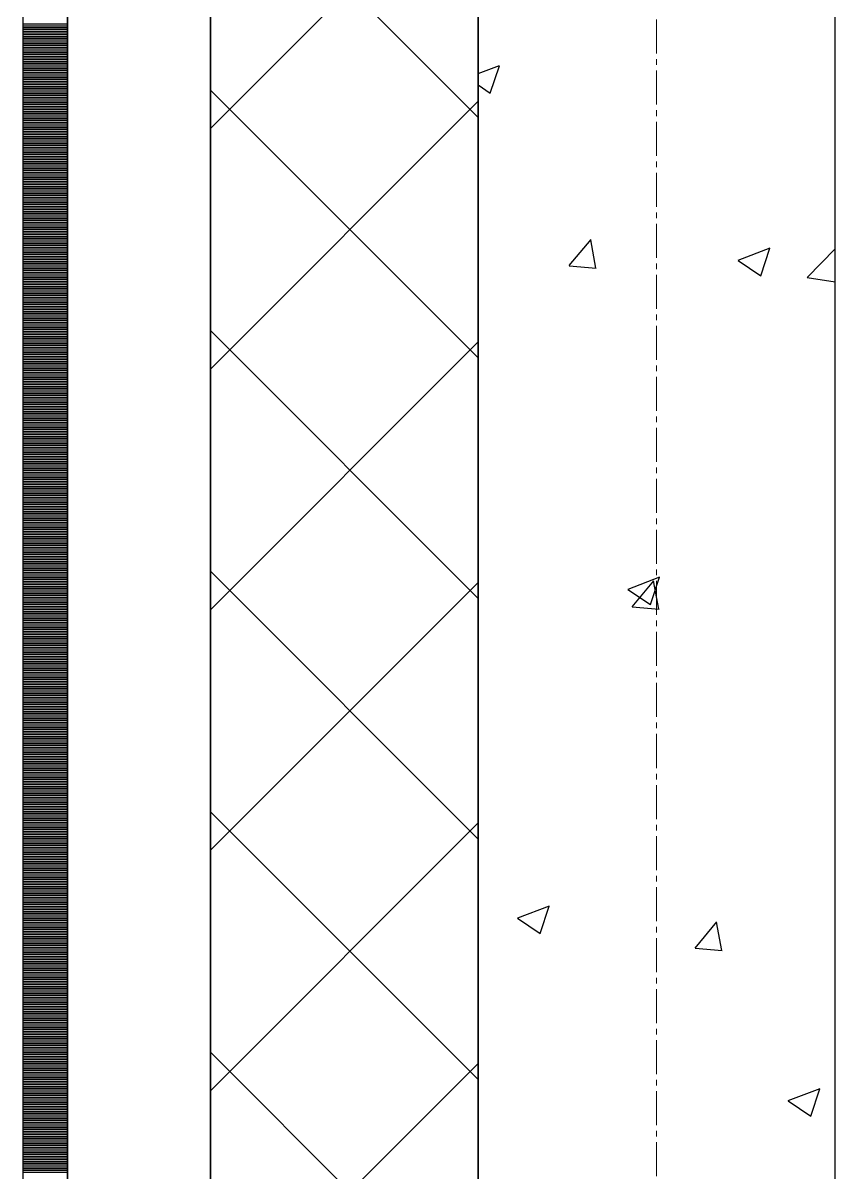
# Model space of a CAD drawing. Header units: millimetres. Extents: x -231292 to 573618, y -153144 to 564035.
# Drawn here: x 8548 to 9003, y 210931 to 211575 of the extents above; entities that cross this region are included whole.
import ezdxf

# ---------------------------------------------------------------- set-up
doc = ezdxf.new("R2010")
doc.units = ezdxf.units.MM
doc.linetypes.add('CENTER2', pattern=[28.575, 19.05, -3.175, 3.175, -3.175])
doc.layers.get('0').update_dxf_attribs({"color": 250})
for name, color, linetype, lineweight in [('АР_Стены ПЕНОблок', 250, 'Continuous', 20), ('АР_Тонкая', 250, 'Continuous', 5), ('АР_Утеплитель', 250, 'Continuous', 0), ('АР_Штриховка', 250, 'Continuous', 0), ('РД_Оси_100', 250, 'Continuous', 0)]:
    doc.layers.add(name, color=color, linetype=linetype, lineweight=lineweight)

# ---------------------------------------------------------------- blocks, each defined once
blk = doc.blocks.new('оси_рен')
at = {"layer": 'РД_Оси_100', "color": 251, "linetype": 'CENTER2', "true_color": 0x636466}
blk.add_line((1195652.916, 135558.25), (1195652.916, 223268.25), dxfattribs=at)

msp = doc.modelspace()

# ---------------------------------------------------------------- linework, layer by layer
at = {"layer": 'АР_Стены ПЕНОблок', "color": 18, "linetype": 'Continuous', "lineweight": 25, "true_color": 0x000000}
for p, q in [((8803.243, 263866.253), (8803.243, 187666.253)), ((9003.243, 187666.253), (9003.243, 263866.253))]:
    msp.add_line(p, q, dxfattribs=at)
at = {"layer": 'АР_Тонкая', "color": 18, "linetype": 'Continuous', "lineweight": 25, "true_color": 0x000000}
for p, q in [((8548.243, 263866.253), (8548.243, 187666.253)), ((8573.243, 263866.253), (8573.243, 187666.253)), ((8573.243, 187666.253), (8573.243, 263866.253)), ((8653.243, 187666.253), (8653.243, 263866.253))]:
    msp.add_line(p, q, dxfattribs=at)
at = {"layer": 'АР_Утеплитель', "color": 18, "linetype": 'Continuous', "lineweight": 25, "true_color": 0x000000}
for p, q in [((8653.243, 263866.253), (8653.243, 187666.253)), ((8803.243, 187666.253), (8803.243, 263866.253))]:
    msp.add_line(p, q, dxfattribs=at)
at = {"layer": 'АР_Штриховка', "color": 18, "linetype": 'Continuous', "lineweight": 25, "true_color": 0x000000}
for p, q in [((8803.243, 211521.644), (8653.243, 211671.644)), ((8653.243, 211515.358), (8803.243, 211665.358)), ((8548.243, 211574.002), (8573.243, 211574.002)), ((8548.243, 211573.002), (8573.243, 211573.002)), ((8548.243, 211572.002), (8573.243, 211572.002)), ((8548.243, 211571.002), (8573.243, 211571.002)), ((8548.243, 211570.002), (8573.243, 211570.002)), ((8548.243, 211569.002), (8573.243, 211569.002)), ((8548.243, 211568.002), (8573.243, 211568.002)), ((8548.243, 211567.002), (8573.243, 211567.002)), ((8548.243, 211566.002), (8573.243, 211566.002)), ((8548.243, 211565.002), (8573.243, 211565.002)), ((8548.243, 211564.002), (8573.243, 211564.002)), ((8548.243, 211563.002), (8573.243, 211563.002)), ((8548.243, 211562.002), (8573.243, 211562.002)), ((8548.243, 211561.002), (8573.243, 211561.002)), ((8548.243, 211560.002), (8573.243, 211560.002)), ((8548.243, 211559.002), (8573.243, 211559.002)), ((8548.243, 211558.002), (8573.243, 211558.002)), ((8548.243, 211557.002), (8573.243, 211557.002)), ((8548.243, 211556.002), (8573.243, 211556.002)), ((8548.243, 211555.002), (8573.243, 211555.002)), ((8548.243, 211554.002), (8573.243, 211554.002)), ((8548.243, 211553.002), (8573.243, 211553.002)), ((8548.243, 211552.002), (8573.243, 211552.002)), ((8548.243, 211551.002), (8573.243, 211551.002)), ((8548.243, 211550.002), (8573.243, 211550.002)), ((8548.243, 211549.002), (8573.243, 211549.002)), ((8548.243, 211548.002), (8573.243, 211548.002)), ((8803.243, 211546.182), (8815.235, 211550.786)), ((8810.005, 211535.243), (8815.155, 211550.592)), ((8548.243, 211547.002), (8573.243, 211547.002)), ((8548.243, 211546.002), (8573.243, 211546.002)), ((8548.243, 211545.002), (8573.243, 211545.002)), ((8548.243, 211544.002), (8573.243, 211544.002)), ((8548.243, 211543.002), (8573.243, 211543.002)), ((8548.243, 211542.002), (8573.243, 211542.002)), ((8548.243, 211541.002), (8573.243, 211541.002)), ((8548.243, 211540.002), (8573.243, 211540.002)), ((8548.243, 211539.002), (8573.243, 211539.002)), ((8548.243, 211538.002), (8573.243, 211538.002)), ((8548.243, 211537.002), (8573.243, 211537.002)), ((8548.243, 211536.002), (8573.243, 211536.002)), ((8548.243, 211535.002), (8573.243, 211535.002)), ((8803.243, 211386.941), (8653.243, 211536.941)), ((8803.243, 211539.801), (8809.998, 211535.245)), ((8548.243, 211534.002), (8573.243, 211534.002)), ((8548.243, 211533.002), (8573.243, 211533.002)), ((8548.243, 211532.002), (8573.243, 211532.002)), ((8548.243, 211531.002), (8573.243, 211531.002)), ((8548.243, 211530.002), (8573.243, 211530.002)), ((8548.243, 211529.002), (8573.243, 211529.002)), ((8653.243, 211380.654), (8803.243, 211530.654)), ((8548.243, 211528.002), (8573.243, 211528.002)), ((8548.243, 211527.002), (8573.243, 211527.002)), ((8548.243, 211526.002), (8573.243, 211526.002)), ((8548.243, 211525.002), (8573.243, 211525.002)), ((8548.243, 211524.002), (8573.243, 211524.002)), ((8548.243, 211523.002), (8573.243, 211523.002)), ((8548.243, 211522.002), (8573.243, 211522.002)), ((8548.243, 211521.002), (8573.243, 211521.002)), ((8548.243, 211520.002), (8573.243, 211520.002)), ((8548.243, 211519.002), (8573.243, 211519.002)), ((8548.243, 211518.002), (8573.243, 211518.002)), ((8548.243, 211517.002), (8573.243, 211517.002)), ((8548.243, 211516.002), (8573.243, 211516.002)), ((8548.243, 211515.002), (8573.243, 211515.002)), ((8548.243, 211514.002), (8573.243, 211514.002)), ((8548.243, 211513.002), (8573.243, 211513.002)), ((8548.243, 211512.002), (8573.243, 211512.002)), ((8548.243, 211511.002), (8573.243, 211511.002)), ((8548.243, 211510.002), (8573.243, 211510.002)), ((8548.243, 211509.002), (8573.243, 211509.002)), ((8548.243, 211508.002), (8573.243, 211508.002)), ((8548.243, 211507.002), (8573.243, 211507.002)), ((8548.243, 211506.002), (8573.243, 211506.002)), ((8548.243, 211505.002), (8573.243, 211505.002)), ((8548.243, 211504.002), (8573.243, 211504.002)), ((8548.243, 211503.002), (8573.243, 211503.002)), ((8548.243, 211502.002), (8573.243, 211502.002)), ((8548.243, 211501.002), (8573.243, 211501.002)), ((8548.243, 211500.002), (8573.243, 211500.002)), ((8548.243, 211499.002), (8573.243, 211499.002)), ((8548.243, 211498.002), (8573.243, 211498.002)), ((8548.243, 211497.002), (8573.243, 211497.002)), ((8548.243, 211496.002), (8573.243, 211496.002)), ((8548.243, 211495.002), (8573.243, 211495.002)), ((8548.243, 211494.002), (8573.243, 211494.002)), ((8548.243, 211493.002), (8573.243, 211493.002)), ((8548.243, 211492.002), (8573.243, 211492.002)), ((8548.243, 211491.002), (8573.243, 211491.002)), ((8548.243, 211490.002), (8573.243, 211490.002)), ((8548.243, 211489.002), (8573.243, 211489.002)), ((8548.243, 211488.002), (8573.243, 211488.002)), ((8548.243, 211487.002), (8573.243, 211487.002)), ((8548.243, 211486.002), (8573.243, 211486.002)), ((8548.243, 211485.002), (8573.243, 211485.002)), ((8548.243, 211484.002), (8573.243, 211484.002)), ((8548.243, 211483.002), (8573.243, 211483.002)), ((8548.243, 211482.002), (8573.243, 211482.002)), ((8548.243, 211481.002), (8573.243, 211481.002)), ((8548.243, 211480.002), (8573.243, 211480.002)), ((8548.243, 211479.002), (8573.243, 211479.002)), ((8548.243, 211478.002), (8573.243, 211478.002)), ((8548.243, 211477.002), (8573.243, 211477.002)), ((8548.243, 211476.002), (8573.243, 211476.002)), ((8548.243, 211475.002), (8573.243, 211475.002)), ((8548.243, 211474.002), (8573.243, 211474.002)), ((8548.243, 211473.002), (8573.243, 211473.002)), ((8548.243, 211472.002), (8573.243, 211472.002)), ((8548.243, 211471.002), (8573.243, 211471.002)), ((8548.243, 211470.002), (8573.243, 211470.002)), ((8548.243, 211469.002), (8573.243, 211469.002)), ((8548.243, 211468.002), (8573.243, 211468.002)), ((8548.243, 211467.002), (8573.243, 211467.002)), ((8548.243, 211466.002), (8573.243, 211466.002)), ((8548.243, 211465.002), (8573.243, 211465.002)), ((8548.243, 211464.002), (8573.243, 211464.002)), ((8548.243, 211463.002), (8573.243, 211463.002)), ((8548.243, 211462.002), (8573.243, 211462.002)), ((8548.243, 211461.002), (8573.243, 211461.002)), ((8548.243, 211460.002), (8573.243, 211460.002)), ((8548.243, 211459.002), (8573.243, 211459.002)), ((8548.243, 211458.002), (8573.243, 211458.002)), ((8548.243, 211457.002), (8573.243, 211457.002)), ((8548.243, 211456.002), (8573.243, 211456.002)), ((8548.243, 211455.002), (8573.243, 211455.002)), ((8548.243, 211454.002), (8573.243, 211454.002)), ((8548.243, 211453.002), (8573.243, 211453.002)), ((8548.243, 211452.002), (8573.243, 211452.002)), ((8548.243, 211451.002), (8573.243, 211451.002)), ((8854.322, 211438.612), (8866.567, 211453.206)), ((8869.307, 211437.238), (8866.37, 211453.159)), ((8548.243, 211450.002), (8573.243, 211450.002)), ((8548.243, 211449.002), (8573.243, 211449.002)), ((8548.243, 211448.002), (8573.243, 211448.002)), ((8548.243, 211447.002), (8573.243, 211447.002)), ((8548.243, 211446.002), (8573.243, 211446.002)), ((8548.243, 211445.002), (8573.243, 211445.002)), ((8949.065, 211441.694), (8966.85, 211448.521)), ((8961.62, 211432.978), (8966.77, 211448.327)), ((8987.716, 211431.942), (9003.243, 211448.125)), ((8548.243, 211444.002), (8573.243, 211444.002)), ((8548.243, 211443.002), (8573.243, 211443.002)), ((8548.243, 211442.002), (8573.243, 211442.002)), ((8548.243, 211441.002), (8573.243, 211441.002)), ((8548.243, 211440.002), (8573.243, 211440.002)), ((8548.243, 211439.002), (8573.243, 211439.002)), ((8854.321, 211438.602), (8869.503, 211437.274)), ((8948.978, 211441.501), (8961.612, 211432.979)), ((8548.243, 211438.002), (8573.243, 211438.002)), ((8548.243, 211437.002), (8573.243, 211437.002)), ((8548.243, 211436.002), (8573.243, 211436.002)), ((8548.243, 211435.002), (8573.243, 211435.002)), ((8548.243, 211434.002), (8573.243, 211434.002)), ((8548.243, 211433.002), (8573.243, 211433.002)), ((8548.243, 211432.002), (8573.243, 211432.002)), ((8987.692, 211431.993), (9003.243, 211429.581)), ((8548.243, 211431.002), (8573.243, 211431.002)), ((8548.243, 211430.002), (8573.243, 211430.002)), ((8548.243, 211429.002), (8573.243, 211429.002)), ((8548.243, 211428.002), (8573.243, 211428.002)), ((8548.243, 211427.002), (8573.243, 211427.002)), ((8548.243, 211426.002), (8573.243, 211426.002)), ((8548.243, 211425.002), (8573.243, 211425.002)), ((8548.243, 211424.002), (8573.243, 211424.002)), ((8548.243, 211423.002), (8573.243, 211423.002)), ((8548.243, 211422.002), (8573.243, 211422.002)), ((8548.243, 211421.002), (8573.243, 211421.002)), ((8548.243, 211420.002), (8573.243, 211420.002)), ((8548.243, 211419.002), (8573.243, 211419.002)), ((8548.243, 211418.002), (8573.243, 211418.002)), ((8548.243, 211417.002), (8573.243, 211417.002)), ((8548.243, 211416.002), (8573.243, 211416.002)), ((8548.243, 211415.002), (8573.243, 211415.002)), ((8548.243, 211414.002), (8573.243, 211414.002)), ((8548.243, 211413.002), (8573.243, 211413.002)), ((8548.243, 211412.002), (8573.243, 211412.002)), ((8548.243, 211411.002), (8573.243, 211411.002)), ((8548.243, 211410.002), (8573.243, 211410.002)), ((8548.243, 211409.002), (8573.243, 211409.002)), ((8548.243, 211408.002), (8573.243, 211408.002)), ((8548.243, 211407.002), (8573.243, 211407.002)), ((8548.243, 211406.002), (8573.243, 211406.002)), ((8548.243, 211405.002), (8573.243, 211405.002)), ((8548.243, 211404.002), (8573.243, 211404.002)), ((8548.243, 211403.002), (8573.243, 211403.002)), ((8548.243, 211402.002), (8573.243, 211402.002)), ((8548.243, 211401.002), (8573.243, 211401.002)), ((8548.243, 211400.002), (8573.243, 211400.002)), ((8803.243, 211252.237), (8653.243, 211402.237)), ((8548.243, 211399.002), (8573.243, 211399.002)), ((8548.243, 211398.002), (8573.243, 211398.002)), ((8548.243, 211397.002), (8573.243, 211397.002)), ((8548.243, 211396.002), (8573.243, 211396.002)), ((8548.243, 211395.002), (8573.243, 211395.002)), ((8548.243, 211394.002), (8573.243, 211394.002)), ((8548.243, 211393.002), (8573.243, 211393.002)), ((8653.243, 211245.95), (8803.243, 211395.95)), ((8548.243, 211392.002), (8573.243, 211392.002)), ((8548.243, 211391.002), (8573.243, 211391.002)), ((8548.243, 211390.002), (8573.243, 211390.002)), ((8548.243, 211389.002), (8573.243, 211389.002)), ((8548.243, 211388.002), (8573.243, 211388.002)), ((8548.243, 211387.002), (8573.243, 211387.002)), ((8548.243, 211386.002), (8573.243, 211386.002)), ((8548.243, 211385.002), (8573.243, 211385.002)), ((8548.243, 211384.002), (8573.243, 211384.002)), ((8548.243, 211383.002), (8573.243, 211383.002)), ((8548.243, 211382.002), (8573.243, 211382.002)), ((8548.243, 211381.002), (8573.243, 211381.002)), ((8548.243, 211380.002), (8573.243, 211380.002)), ((8548.243, 211379.002), (8573.243, 211379.002)), ((8548.243, 211378.002), (8573.243, 211378.002)), ((8548.243, 211377.002), (8573.243, 211377.002)), ((8548.243, 211376.002), (8573.243, 211376.002)), ((8548.243, 211375.002), (8573.243, 211375.002)), ((8548.243, 211374.002), (8573.243, 211374.002)), ((8548.243, 211373.002), (8573.243, 211373.002)), ((8548.243, 211372.002), (8573.243, 211372.002)), ((8548.243, 211371.002), (8573.243, 211371.002)), ((8548.243, 211370.002), (8573.243, 211370.002)), ((8548.243, 211369.002), (8573.243, 211369.002)), ((8548.243, 211368.002), (8573.243, 211368.002)), ((8548.243, 211367.002), (8573.243, 211367.002)), ((8548.243, 211366.002), (8573.243, 211366.002)), ((8548.243, 211365.002), (8573.243, 211365.002)), ((8548.243, 211364.002), (8573.243, 211364.002)), ((8548.243, 211363.002), (8573.243, 211363.002)), ((8548.243, 211362.002), (8573.243, 211362.002)), ((8548.243, 211361.002), (8573.243, 211361.002)), ((8548.243, 211360.002), (8573.243, 211360.002)), ((8548.243, 211359.002), (8573.243, 211359.002)), ((8548.243, 211358.002), (8573.243, 211358.002)), ((8548.243, 211357.002), (8573.243, 211357.002)), ((8548.243, 211356.002), (8573.243, 211356.002)), ((8548.243, 211355.002), (8573.243, 211355.002)), ((8548.243, 211354.002), (8573.243, 211354.002)), ((8548.243, 211353.002), (8573.243, 211353.002)), ((8548.243, 211352.002), (8573.243, 211352.002)), ((8548.243, 211351.002), (8573.243, 211351.002)), ((8548.243, 211350.002), (8573.243, 211350.002)), ((8548.243, 211349.002), (8573.243, 211349.002)), ((8548.243, 211348.002), (8573.243, 211348.002)), ((8548.243, 211347.002), (8573.243, 211347.002)), ((8548.243, 211346.002), (8573.243, 211346.002)), ((8548.243, 211345.002), (8573.243, 211345.002)), ((8548.243, 211344.002), (8573.243, 211344.002)), ((8548.243, 211343.002), (8573.243, 211343.002)), ((8548.243, 211342.002), (8573.243, 211342.002)), ((8548.243, 211341.002), (8573.243, 211341.002)), ((8548.243, 211340.002), (8573.243, 211340.002)), ((8548.243, 211339.002), (8573.243, 211339.002)), ((8548.243, 211338.002), (8573.243, 211338.002)), ((8548.243, 211337.002), (8573.243, 211337.002)), ((8548.243, 211336.002), (8573.243, 211336.002)), ((8548.243, 211335.002), (8573.243, 211335.002)), ((8548.243, 211334.002), (8573.243, 211334.002)), ((8548.243, 211333.002), (8573.243, 211333.002)), ((8548.243, 211332.002), (8573.243, 211332.002)), ((8548.243, 211331.002), (8573.243, 211331.002)), ((8548.243, 211330.002), (8573.243, 211330.002)), ((8548.243, 211329.002), (8573.243, 211329.002)), ((8548.243, 211328.002), (8573.243, 211328.002)), ((8548.243, 211327.002), (8573.243, 211327.002)), ((8548.243, 211326.002), (8573.243, 211326.002)), ((8548.243, 211325.002), (8573.243, 211325.002)), ((8548.243, 211324.002), (8573.243, 211324.002)), ((8548.243, 211323.002), (8573.243, 211323.002)), ((8548.243, 211322.002), (8573.243, 211322.002)), ((8548.243, 211321.002), (8573.243, 211321.002)), ((8548.243, 211320.002), (8573.243, 211320.002)), ((8548.243, 211319.002), (8573.243, 211319.002)), ((8548.243, 211318.002), (8573.243, 211318.002)), ((8548.243, 211317.002), (8573.243, 211317.002)), ((8548.243, 211316.002), (8573.243, 211316.002)), ((8548.243, 211315.002), (8573.243, 211315.002)), ((8548.243, 211314.002), (8573.243, 211314.002)), ((8548.243, 211313.002), (8573.243, 211313.002)), ((8548.243, 211312.002), (8573.243, 211312.002)), ((8548.243, 211311.002), (8573.243, 211311.002)), ((8548.243, 211310.002), (8573.243, 211310.002)), ((8548.243, 211309.002), (8573.243, 211309.002)), ((8548.243, 211308.002), (8573.243, 211308.002)), ((8548.243, 211307.002), (8573.243, 211307.002)), ((8548.243, 211306.002), (8573.243, 211306.002)), ((8548.243, 211305.002), (8573.243, 211305.002)), ((8548.243, 211304.002), (8573.243, 211304.002)), ((8548.243, 211303.002), (8573.243, 211303.002)), ((8548.243, 211302.002), (8573.243, 211302.002)), ((8548.243, 211301.002), (8573.243, 211301.002)), ((8548.243, 211300.002), (8573.243, 211300.002)), ((8548.243, 211299.002), (8573.243, 211299.002)), ((8548.243, 211298.002), (8573.243, 211298.002)), ((8548.243, 211297.002), (8573.243, 211297.002)), ((8548.243, 211296.002), (8573.243, 211296.002)), ((8548.243, 211295.002), (8573.243, 211295.002)), ((8548.243, 211294.002), (8573.243, 211294.002)), ((8548.243, 211293.002), (8573.243, 211293.002)), ((8548.243, 211292.002), (8573.243, 211292.002)), ((8548.243, 211291.002), (8573.243, 211291.002)), ((8548.243, 211290.002), (8573.243, 211290.002)), ((8548.243, 211289.002), (8573.243, 211289.002)), ((8548.243, 211288.002), (8573.243, 211288.002)), ((8548.243, 211287.002), (8573.243, 211287.002)), ((8548.243, 211286.002), (8573.243, 211286.002)), ((8548.243, 211285.002), (8573.243, 211285.002)), ((8548.243, 211284.002), (8573.243, 211284.002)), ((8548.243, 211283.002), (8573.243, 211283.002)), ((8548.243, 211282.002), (8573.243, 211282.002)), ((8548.243, 211281.002), (8573.243, 211281.002)), ((8548.243, 211280.002), (8573.243, 211280.002)), ((8548.243, 211279.002), (8573.243, 211279.002)), ((8548.243, 211278.002), (8573.243, 211278.002)), ((8548.243, 211277.002), (8573.243, 211277.002)), ((8548.243, 211276.002), (8573.243, 211276.002)), ((8548.243, 211275.002), (8573.243, 211275.002)), ((8548.243, 211274.002), (8573.243, 211274.002)), ((8548.243, 211273.002), (8573.243, 211273.002)), ((8548.243, 211272.002), (8573.243, 211272.002)), ((8548.243, 211271.002), (8573.243, 211271.002)), ((8548.243, 211270.002), (8573.243, 211270.002)), ((8548.243, 211269.002), (8573.243, 211269.002)), ((8548.243, 211268.002), (8573.243, 211268.002)), ((8548.243, 211267.002), (8573.243, 211267.002)), ((8548.243, 211266.002), (8573.243, 211266.002)), ((8548.243, 211265.002), (8573.243, 211265.002)), ((8803.243, 211117.533), (8653.243, 211267.533)), ((8887.263, 211257.506), (8905.048, 211264.332)), ((8548.243, 211264.002), (8573.243, 211264.002)), ((8548.243, 211263.002), (8573.243, 211263.002)), ((8548.243, 211262.002), (8573.243, 211262.002)), ((8548.243, 211261.002), (8573.243, 211261.002)), ((8548.243, 211260.002), (8573.243, 211260.002)), ((8548.243, 211259.002), (8573.243, 211259.002)), ((8548.243, 211258.002), (8573.243, 211258.002)), ((8653.243, 211111.246), (8803.243, 211261.246)), ((8889.565, 211247.556), (8901.81, 211262.149)), ((8899.817, 211248.79), (8904.968, 211264.139)), ((8904.55, 211246.181), (8901.613, 211262.102)), ((8548.243, 211257.002), (8573.243, 211257.002)), ((8548.243, 211256.002), (8573.243, 211256.002)), ((8548.243, 211255.002), (8573.243, 211255.002)), ((8548.243, 211254.002), (8573.243, 211254.002)), ((8548.243, 211253.002), (8573.243, 211253.002)), ((8548.243, 211252.002), (8573.243, 211252.002)), ((8887.176, 211257.313), (8899.81, 211248.791)), ((8548.243, 211251.002), (8573.243, 211251.002)), ((8548.243, 211250.002), (8573.243, 211250.002)), ((8548.243, 211249.002), (8573.243, 211249.002)), ((8548.243, 211248.002), (8573.243, 211248.002)), ((8548.243, 211247.002), (8573.243, 211247.002)), ((8548.243, 211246.002), (8573.243, 211246.002)), ((8548.243, 211245.002), (8573.243, 211245.002)), ((8889.565, 211247.546), (8904.747, 211246.217)), ((8548.243, 211244.002), (8573.243, 211244.002)), ((8548.243, 211243.002), (8573.243, 211243.002)), ((8548.243, 211242.002), (8573.243, 211242.002)), ((8548.243, 211241.002), (8573.243, 211241.002)), ((8548.243, 211240.002), (8573.243, 211240.002)), ((8548.243, 211239.002), (8573.243, 211239.002)), ((8548.243, 211238.002), (8573.243, 211238.002)), ((8548.243, 211237.002), (8573.243, 211237.002)), ((8548.243, 211236.002), (8573.243, 211236.002)), ((8548.243, 211235.002), (8573.243, 211235.002)), ((8548.243, 211234.002), (8573.243, 211234.002)), ((8548.243, 211233.002), (8573.243, 211233.002)), ((8548.243, 211232.002), (8573.243, 211232.002)), ((8548.243, 211231.002), (8573.243, 211231.002)), ((8548.243, 211230.002), (8573.243, 211230.002)), ((8548.243, 211229.002), (8573.243, 211229.002)), ((8548.243, 211228.002), (8573.243, 211228.002)), ((8548.243, 211227.002), (8573.243, 211227.002)), ((8548.243, 211226.002), (8573.243, 211226.002)), ((8548.243, 211225.002), (8573.243, 211225.002)), ((8548.243, 211224.002), (8573.243, 211224.002)), ((8548.243, 211223.002), (8573.243, 211223.002)), ((8548.243, 211222.002), (8573.243, 211222.002)), ((8548.243, 211221.002), (8573.243, 211221.002)), ((8548.243, 211220.002), (8573.243, 211220.002)), ((8548.243, 211219.002), (8573.243, 211219.002)), ((8548.243, 211218.002), (8573.243, 211218.002)), ((8548.243, 211217.002), (8573.243, 211217.002)), ((8548.243, 211216.002), (8573.243, 211216.002)), ((8548.243, 211215.002), (8573.243, 211215.002)), ((8548.243, 211214.002), (8573.243, 211214.002)), ((8548.243, 211213.002), (8573.243, 211213.002)), ((8548.243, 211212.002), (8573.243, 211212.002)), ((8548.243, 211211.002), (8573.243, 211211.002)), ((8548.243, 211210.002), (8573.243, 211210.002)), ((8548.243, 211209.002), (8573.243, 211209.002)), ((8548.243, 211208.002), (8573.243, 211208.002)), ((8548.243, 211207.002), (8573.243, 211207.002)), ((8548.243, 211206.002), (8573.243, 211206.002)), ((8548.243, 211205.002), (8573.243, 211205.002)), ((8548.243, 211204.002), (8573.243, 211204.002)), ((8548.243, 211203.002), (8573.243, 211203.002)), ((8548.243, 211202.002), (8573.243, 211202.002)), ((8548.243, 211201.002), (8573.243, 211201.002)), ((8548.243, 211200.002), (8573.243, 211200.002)), ((8548.243, 211199.002), (8573.243, 211199.002)), ((8548.243, 211198.002), (8573.243, 211198.002)), ((8548.243, 211197.002), (8573.243, 211197.002)), ((8548.243, 211196.002), (8573.243, 211196.002)), ((8548.243, 211195.002), (8573.243, 211195.002)), ((8548.243, 211194.002), (8573.243, 211194.002)), ((8548.243, 211193.002), (8573.243, 211193.002)), ((8548.243, 211192.002), (8573.243, 211192.002)), ((8548.243, 211191.002), (8573.243, 211191.002)), ((8548.243, 211190.002), (8573.243, 211190.002)), ((8548.243, 211189.002), (8573.243, 211189.002)), ((8548.243, 211188.002), (8573.243, 211188.002)), ((8548.243, 211187.002), (8573.243, 211187.002)), ((8548.243, 211186.002), (8573.243, 211186.002)), ((8548.243, 211185.002), (8573.243, 211185.002)), ((8548.243, 211184.002), (8573.243, 211184.002)), ((8548.243, 211183.002), (8573.243, 211183.002)), ((8548.243, 211182.002), (8573.243, 211182.002)), ((8548.243, 211181.002), (8573.243, 211181.002)), ((8548.243, 211180.002), (8573.243, 211180.002)), ((8548.243, 211179.002), (8573.243, 211179.002)), ((8548.243, 211178.002), (8573.243, 211178.002)), ((8548.243, 211177.002), (8573.243, 211177.002)), ((8548.243, 211176.002), (8573.243, 211176.002)), ((8548.243, 211175.002), (8573.243, 211175.002)), ((8548.243, 211174.002), (8573.243, 211174.002)), ((8548.243, 211173.002), (8573.243, 211173.002)), ((8548.243, 211172.002), (8573.243, 211172.002)), ((8548.243, 211171.002), (8573.243, 211171.002)), ((8548.243, 211170.002), (8573.243, 211170.002)), ((8548.243, 211169.002), (8573.243, 211169.002)), ((8548.243, 211168.002), (8573.243, 211168.002)), ((8548.243, 211167.002), (8573.243, 211167.002)), ((8548.243, 211166.002), (8573.243, 211166.002)), ((8548.243, 211165.002), (8573.243, 211165.002)), ((8548.243, 211164.002), (8573.243, 211164.002)), ((8548.243, 211163.002), (8573.243, 211163.002)), ((8548.243, 211162.002), (8573.243, 211162.002)), ((8548.243, 211161.002), (8573.243, 211161.002)), ((8548.243, 211160.002), (8573.243, 211160.002)), ((8548.243, 211159.002), (8573.243, 211159.002)), ((8548.243, 211158.002), (8573.243, 211158.002)), ((8548.243, 211157.002), (8573.243, 211157.002)), ((8548.243, 211156.002), (8573.243, 211156.002)), ((8548.243, 211155.002), (8573.243, 211155.002)), ((8548.243, 211154.002), (8573.243, 211154.002)), ((8548.243, 211153.002), (8573.243, 211153.002)), ((8548.243, 211152.002), (8573.243, 211152.002)), ((8548.243, 211151.002), (8573.243, 211151.002)), ((8548.243, 211150.002), (8573.243, 211150.002)), ((8548.243, 211149.002), (8573.243, 211149.002)), ((8548.243, 211148.002), (8573.243, 211148.002)), ((8548.243, 211147.002), (8573.243, 211147.002)), ((8548.243, 211146.002), (8573.243, 211146.002)), ((8548.243, 211145.002), (8573.243, 211145.002)), ((8548.243, 211144.002), (8573.243, 211144.002)), ((8548.243, 211143.002), (8573.243, 211143.002)), ((8548.243, 211142.002), (8573.243, 211142.002)), ((8548.243, 211141.002), (8573.243, 211141.002)), ((8548.243, 211140.002), (8573.243, 211140.002)), ((8548.243, 211139.002), (8573.243, 211139.002)), ((8548.243, 211138.002), (8573.243, 211138.002)), ((8548.243, 211137.002), (8573.243, 211137.002)), ((8548.243, 211136.002), (8573.243, 211136.002)), ((8548.243, 211135.002), (8573.243, 211135.002)), ((8548.243, 211134.002), (8573.243, 211134.002)), ((8548.243, 211133.002), (8573.243, 211133.002)), ((8548.243, 211132.002), (8573.243, 211132.002)), ((8548.243, 211131.002), (8573.243, 211131.002)), ((8548.243, 211130.002), (8573.243, 211130.002)), ((8548.243, 211129.002), (8573.243, 211129.002)), ((8803.243, 210982.829), (8653.243, 211132.829)), ((8548.243, 211128.002), (8573.243, 211128.002)), ((8548.243, 211127.002), (8573.243, 211127.002)), ((8548.243, 211126.002), (8573.243, 211126.002)), ((8548.243, 211125.002), (8573.243, 211125.002)), ((8548.243, 211124.002), (8573.243, 211124.002)), ((8548.243, 211123.002), (8573.243, 211123.002)), ((8653.243, 210976.542), (8803.243, 211126.542)), ((8548.243, 211122.002), (8573.243, 211122.002)), ((8548.243, 211121.002), (8573.243, 211121.002)), ((8548.243, 211120.002), (8573.243, 211120.002)), ((8548.243, 211119.002), (8573.243, 211119.002)), ((8548.243, 211118.002), (8573.243, 211118.002)), ((8548.243, 211117.002), (8573.243, 211117.002)), ((8548.243, 211116.002), (8573.243, 211116.002)), ((8548.243, 211115.002), (8573.243, 211115.002)), ((8548.243, 211114.002), (8573.243, 211114.002)), ((8548.243, 211113.002), (8573.243, 211113.002)), ((8548.243, 211112.002), (8573.243, 211112.002)), ((8548.243, 211111.002), (8573.243, 211111.002)), ((8548.243, 211110.002), (8573.243, 211110.002)), ((8548.243, 211109.002), (8573.243, 211109.002)), ((8548.243, 211108.002), (8573.243, 211108.002)), ((8548.243, 211107.002), (8573.243, 211107.002)), ((8548.243, 211106.002), (8573.243, 211106.002)), ((8548.243, 211105.002), (8573.243, 211105.002)), ((8548.243, 211104.002), (8573.243, 211104.002)), ((8548.243, 211103.002), (8573.243, 211103.002)), ((8548.243, 211102.002), (8573.243, 211102.002)), ((8548.243, 211101.002), (8573.243, 211101.002)), ((8548.243, 211100.002), (8573.243, 211100.002)), ((8548.243, 211099.002), (8573.243, 211099.002)), ((8548.243, 211098.002), (8573.243, 211098.002)), ((8548.243, 211097.002), (8573.243, 211097.002)), ((8548.243, 211096.002), (8573.243, 211096.002)), ((8548.243, 211095.002), (8573.243, 211095.002)), ((8548.243, 211094.002), (8573.243, 211094.002)), ((8548.243, 211093.002), (8573.243, 211093.002)), ((8548.243, 211092.002), (8573.243, 211092.002)), ((8548.243, 211091.002), (8573.243, 211091.002)), ((8548.243, 211090.002), (8573.243, 211090.002)), ((8548.243, 211089.002), (8573.243, 211089.002)), ((8548.243, 211088.002), (8573.243, 211088.002)), ((8548.243, 211087.002), (8573.243, 211087.002)), ((8548.243, 211086.002), (8573.243, 211086.002)), ((8548.243, 211085.002), (8573.243, 211085.002)), ((8548.243, 211084.002), (8573.243, 211084.002)), ((8548.243, 211083.002), (8573.243, 211083.002)), ((8548.243, 211082.002), (8573.243, 211082.002)), ((8548.243, 211081.002), (8573.243, 211081.002)), ((8548.243, 211080.002), (8573.243, 211080.002)), ((8548.243, 211079.002), (8573.243, 211079.002)), ((8548.243, 211078.002), (8573.243, 211078.002)), ((8825.461, 211073.317), (8843.245, 211080.144)), ((8838.015, 211064.602), (8843.166, 211079.951)), ((8548.243, 211077.002), (8573.243, 211077.002)), ((8548.243, 211076.002), (8573.243, 211076.002)), ((8548.243, 211075.002), (8573.243, 211075.002)), ((8548.243, 211074.002), (8573.243, 211074.002)), ((8548.243, 211073.002), (8573.243, 211073.002)), ((8548.243, 211072.002), (8573.243, 211072.002)), ((8548.243, 211071.002), (8573.243, 211071.002)), ((8825.374, 211073.125), (8838.008, 211064.603)), ((8924.809, 211056.499), (8937.054, 211071.092)), ((8939.793, 211055.124), (8936.856, 211071.045)), ((8548.243, 211070.002), (8573.243, 211070.002)), ((8548.243, 211069.002), (8573.243, 211069.002)), ((8548.243, 211068.002), (8573.243, 211068.002)), ((8548.243, 211067.002), (8573.243, 211067.002)), ((8548.243, 211066.002), (8573.243, 211066.002)), ((8548.243, 211065.002), (8573.243, 211065.002)), ((8548.243, 211064.002), (8573.243, 211064.002)), ((8548.243, 211063.002), (8573.243, 211063.002)), ((8548.243, 211062.002), (8573.243, 211062.002)), ((8548.243, 211061.002), (8573.243, 211061.002)), ((8548.243, 211060.002), (8573.243, 211060.002)), ((8548.243, 211059.002), (8573.243, 211059.002)), ((8548.243, 211058.002), (8573.243, 211058.002)), ((8548.243, 211057.002), (8573.243, 211057.002)), ((8548.243, 211056.002), (8573.243, 211056.002)), ((8548.243, 211055.002), (8573.243, 211055.002)), ((8548.243, 211054.002), (8573.243, 211054.002)), ((8548.243, 211053.002), (8573.243, 211053.002)), ((8548.243, 211052.002), (8573.243, 211052.002)), ((8924.808, 211056.489), (8939.99, 211055.161)), ((8548.243, 211051.002), (8573.243, 211051.002)), ((8548.243, 211050.002), (8573.243, 211050.002)), ((8548.243, 211049.002), (8573.243, 211049.002)), ((8548.243, 211048.002), (8573.243, 211048.002)), ((8548.243, 211047.002), (8573.243, 211047.002)), ((8548.243, 211046.002), (8573.243, 211046.002)), ((8548.243, 211045.002), (8573.243, 211045.002)), ((8548.243, 211044.002), (8573.243, 211044.002)), ((8548.243, 211043.002), (8573.243, 211043.002)), ((8548.243, 211042.002), (8573.243, 211042.002)), ((8548.243, 211041.002), (8573.243, 211041.002)), ((8548.243, 211040.002), (8573.243, 211040.002)), ((8548.243, 211039.002), (8573.243, 211039.002)), ((8548.243, 211038.002), (8573.243, 211038.002)), ((8548.243, 211037.002), (8573.243, 211037.002)), ((8548.243, 211036.002), (8573.243, 211036.002)), ((8548.243, 211035.002), (8573.243, 211035.002)), ((8548.243, 211034.002), (8573.243, 211034.002)), ((8548.243, 211033.002), (8573.243, 211033.002)), ((8548.243, 211032.002), (8573.243, 211032.002)), ((8548.243, 211031.002), (8573.243, 211031.002)), ((8548.243, 211030.002), (8573.243, 211030.002)), ((8548.243, 211029.002), (8573.243, 211029.002)), ((8548.243, 211028.002), (8573.243, 211028.002)), ((8548.243, 211027.002), (8573.243, 211027.002)), ((8548.243, 211026.002), (8573.243, 211026.002)), ((8548.243, 211025.002), (8573.243, 211025.002)), ((8548.243, 211024.002), (8573.243, 211024.002)), ((8548.243, 211023.002), (8573.243, 211023.002)), ((8548.243, 211022.002), (8573.243, 211022.002)), ((8548.243, 211021.002), (8573.243, 211021.002)), ((8548.243, 211020.002), (8573.243, 211020.002)), ((8548.243, 211019.002), (8573.243, 211019.002)), ((8548.243, 211018.002), (8573.243, 211018.002)), ((8548.243, 211017.002), (8573.243, 211017.002)), ((8548.243, 211016.002), (8573.243, 211016.002)), ((8548.243, 211015.002), (8573.243, 211015.002)), ((8548.243, 211014.002), (8573.243, 211014.002)), ((8548.243, 211013.002), (8573.243, 211013.002)), ((8548.243, 211012.002), (8573.243, 211012.002)), ((8548.243, 211011.002), (8573.243, 211011.002)), ((8548.243, 211010.002), (8573.243, 211010.002)), ((8548.243, 211009.002), (8573.243, 211009.002)), ((8548.243, 211008.002), (8573.243, 211008.002)), ((8548.243, 211007.002), (8573.243, 211007.002)), ((8548.243, 211006.002), (8573.243, 211006.002)), ((8548.243, 211005.002), (8573.243, 211005.002)), ((8548.243, 211004.002), (8573.243, 211004.002)), ((8548.243, 211003.002), (8573.243, 211003.002)), ((8548.243, 211002.002), (8573.243, 211002.002)), ((8548.243, 211001.002), (8573.243, 211001.002)), ((8548.243, 211000.002), (8573.243, 211000.002)), ((8548.243, 210999.002), (8573.243, 210999.002)), ((8548.243, 210998.002), (8573.243, 210998.002)), ((8548.243, 210997.002), (8573.243, 210997.002)), ((8548.243, 210996.002), (8573.243, 210996.002)), ((8548.243, 210995.002), (8573.243, 210995.002)), ((8548.243, 210994.002), (8573.243, 210994.002)), ((8803.243, 210848.125), (8653.243, 210998.125)), ((8548.243, 210993.002), (8573.243, 210993.002)), ((8548.243, 210992.002), (8573.243, 210992.002)), ((8548.243, 210991.002), (8573.243, 210991.002)), ((8548.243, 210990.002), (8573.243, 210990.002)), ((8548.243, 210989.002), (8573.243, 210989.002)), ((8548.243, 210988.002), (8573.243, 210988.002)), ((8653.243, 210841.838), (8803.243, 210991.838)), ((8548.243, 210987.002), (8573.243, 210987.002)), ((8548.243, 210986.002), (8573.243, 210986.002)), ((8548.243, 210985.002), (8573.243, 210985.002)), ((8548.243, 210984.002), (8573.243, 210984.002)), ((8548.243, 210983.002), (8573.243, 210983.002)), ((8548.243, 210982.002), (8573.243, 210982.002)), ((8548.243, 210981.002), (8573.243, 210981.002)), ((8548.243, 210980.002), (8573.243, 210980.002)), ((8548.243, 210979.002), (8573.243, 210979.002)), ((8548.243, 210978.002), (8573.243, 210978.002)), ((8548.243, 210977.002), (8573.243, 210977.002)), ((8548.243, 210976.002), (8573.243, 210976.002)), ((8548.243, 210975.002), (8573.243, 210975.002)), ((8977.075, 210971.052), (8994.86, 210977.879)), ((8989.63, 210962.336), (8994.78, 210977.685)), ((8548.243, 210974.002), (8573.243, 210974.002)), ((8548.243, 210973.002), (8573.243, 210973.002)), ((8548.243, 210972.002), (8573.243, 210972.002)), ((8548.243, 210971.002), (8573.243, 210971.002)), ((8548.243, 210970.002), (8573.243, 210970.002)), ((8548.243, 210969.002), (8573.243, 210969.002)), ((8548.243, 210968.002), (8573.243, 210968.002)), ((8976.988, 210970.86), (8989.623, 210962.338)), ((8548.243, 210967.002), (8573.243, 210967.002)), ((8548.243, 210966.002), (8573.243, 210966.002)), ((8548.243, 210965.002), (8573.243, 210965.002)), ((8548.243, 210964.002), (8573.243, 210964.002)), ((8548.243, 210963.002), (8573.243, 210963.002)), ((8548.243, 210962.002), (8573.243, 210962.002)), ((8548.243, 210961.002), (8573.243, 210961.002)), ((8548.243, 210960.002), (8573.243, 210960.002)), ((8548.243, 210959.002), (8573.243, 210959.002)), ((8548.243, 210958.002), (8573.243, 210958.002)), ((8548.243, 210957.002), (8573.243, 210957.002)), ((8548.243, 210956.002), (8573.243, 210956.002)), ((8548.243, 210955.002), (8573.243, 210955.002)), ((8548.243, 210954.002), (8573.243, 210954.002)), ((8548.243, 210953.002), (8573.243, 210953.002)), ((8548.243, 210952.002), (8573.243, 210952.002)), ((8548.243, 210951.002), (8573.243, 210951.002)), ((8548.243, 210950.002), (8573.243, 210950.002)), ((8548.243, 210949.002), (8573.243, 210949.002)), ((8548.243, 210948.002), (8573.243, 210948.002)), ((8548.243, 210947.002), (8573.243, 210947.002)), ((8548.243, 210946.002), (8573.243, 210946.002)), ((8548.243, 210945.002), (8573.243, 210945.002)), ((8548.243, 210944.002), (8573.243, 210944.002)), ((8548.243, 210943.002), (8573.243, 210943.002)), ((8548.243, 210942.002), (8573.243, 210942.002)), ((8548.243, 210941.002), (8573.243, 210941.002)), ((8548.243, 210940.002), (8573.243, 210940.002)), ((8548.243, 210939.002), (8573.243, 210939.002)), ((8548.243, 210938.002), (8573.243, 210938.002)), ((8548.243, 210937.002), (8573.243, 210937.002)), ((8548.243, 210936.002), (8573.243, 210936.002)), ((8548.243, 210935.002), (8573.243, 210935.002)), ((8548.243, 210934.002), (8573.243, 210934.002)), ((8548.243, 210933.002), (8573.243, 210933.002)), ((8548.243, 210932.002), (8573.243, 210932.002)), ((8548.243, 210931.002), (8573.243, 210931.002))]:
    msp.add_line(p, q, dxfattribs=at)

# ---------------------------------------------------------------- block references
at = {"rotation": 359.999868838025}
msp.add_blockref('оси_рен', (-1186750.035, 50655.808), dxfattribs=at)

doc.saveas('drawing.dxf')
